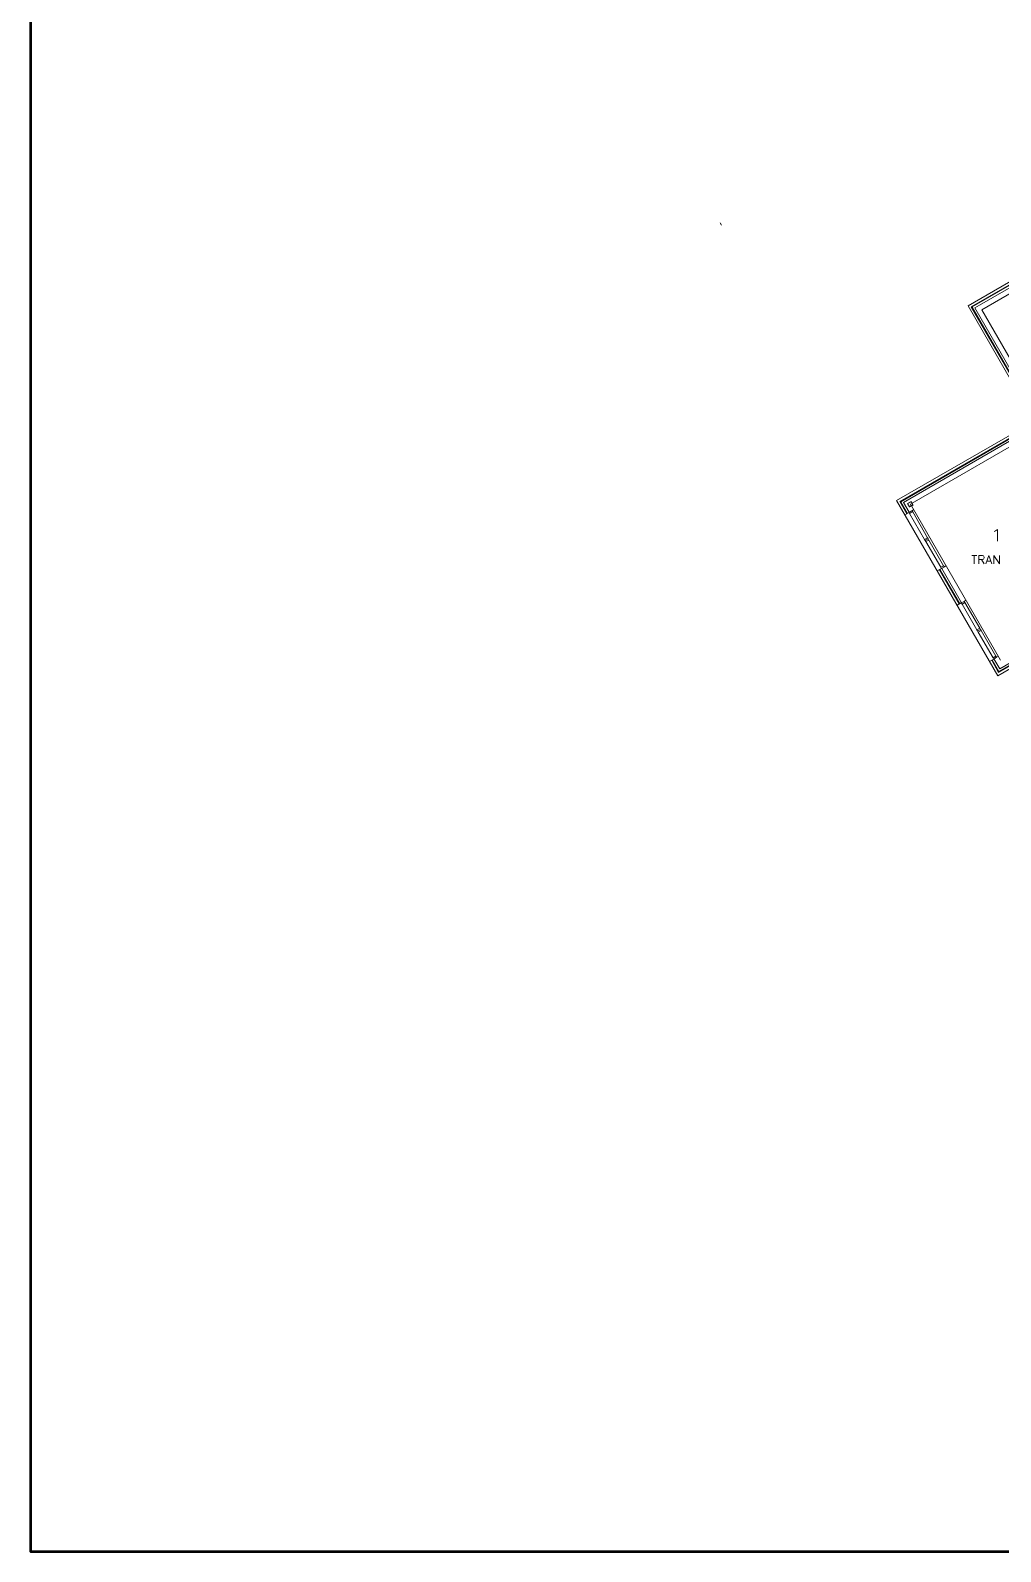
# Model space of a CAD drawing. Header units: millimetres. Extents: x 171 to 6612, y 356 to 4695.
# Drawn here: x 171 to 1611, y 356 to 2614 of the extents above; entities that cross this region are included whole.
import ezdxf

# ---------------------------------------------------------------- set-up
doc = ezdxf.new("R2010")
doc.units = ezdxf.units.MM
for name, color, linetype in [('descriptions', 252, 'Continuous'), ('rooms', 30, 'Continuous'), ('walls', 7, 'Continuous')]:
    doc.layers.add(name, color=color, linetype=linetype)

msp = doc.modelspace()

# ---------------------------------------------------------------- linework, layer by layer
at = {"layer": 'descriptions', "lineweight": 9}
for points in [[(1567.8, 1834.8), (1575.7, 1834.8)], [(1571.7, 1834.8), (1571.7, 1822.8)], [(1578.5, 1822.8), (1578.5, 1834.8), (1583.7, 1834.8), (1585.3, 1834.3), (1586, 1833.6), (1586.5, 1832.4), (1586.5, 1831.3), (1586, 1830.3), (1585.3, 1829.6), (1583.7, 1829.2), (1578.5, 1829.2)], [(1582.5, 1829.2), (1586.5, 1822.8)], [(1588.8, 1822.8), (1593.5, 1834.8), (1597.9, 1822.8)], [(1600.7, 1822.8), (1600.7, 1834.8), (1608.9, 1822.8), (1608.9, 1834.8)], [(1590.4, 1826.8), (1596.3, 1826.8)]]:
    msp.add_lwpolyline(points, dxfattribs=at)
at = {"layer": 'rooms', "lineweight": 9}
msp.add_lwpolyline([(1601.4, 1870.6), (1603.3, 1871.5), (1605.9, 1873.8), (1605.9, 1856.1)], dxfattribs=at)
at = {"layer": 'walls', "lineweight": 50}
msp.add_lwpolyline([(6611.5, 356.4), (6611.7, 4694.6), (171.3, 4694.9), (171.3, 356.6)], close=True, dxfattribs=at)
at = {"layer": 'walls', "color": 11, "lineweight": 5, "true_color": 0xf27172}
msp.add_lwpolyline([(1194.4, 2329), (1196.5, 2325.5)], dxfattribs=at)
at = {"layer": 'walls', "color": 11, "lineweight": 9, "true_color": 0xf27172}
for points in [[(1967, 2180), (1858.5, 2117.3), (1808.2, 2204.6), (1814.1, 2208.1), (1806.6, 2220.7), (1800.7, 2217.5), (1757.9, 2291.8), (1765.9, 2296.5), (1761.7, 2303.8), (1761.4, 2303.5), (1754.2, 2316.2), (1738.5, 2307.3), (1562.4, 2205.5), (1661.1, 2034.5), (1456.4, 1916.6), (1606.6, 1656.5), (1831.4, 1786.3), (1829, 1790.3)], [(1703, 2282.5), (1567.3, 2204.1), (1665.8, 2033.4), (1461.3, 1915.2), (1471.8, 1897)], [(1703.4, 2281.6), (1568.7, 2203.9), (1667.2, 2032.9), (1462.7, 1914.8), (1472.5, 1897.5)], [(1680, 2031.7), (1582.7, 2199.9), (1746, 2294.2)], [(1704.8, 2279), (1579.2, 2206.5), (1572.7, 2202.7), (1671.1, 2032), (1466.7, 1913.8), (1475.1, 1899.1)], [(1479.6, 1912.7), (1674.9, 2025.4), (1733.8, 1923.7), (1734.5, 1923.9)], [(1468.8, 1895.4), (1474.9, 1898.9)], [(1475.8, 1897.2), (1474.9, 1898.9), (1479.1, 1901.4)], [(1497.8, 1858.9), (1502.3, 1861.4), (1503.2, 1859.8), (1499, 1857.2), (1497.8, 1858.9), (1502.3, 1861.4), (1503.2, 1859.8), (1499, 1857.2), (1497.8, 1858.9), (1475.8, 1897.2), (1480.3, 1899.6), (1502.3, 1861.4), (1497.8, 1858.9), (1475.8, 1897.2), (1480.3, 1899.6), (1479.1, 1901.4), (1481.7, 1902.8)], [(1478.2, 1908.7), (1477, 1911), (1479.3, 1912.4)], [(1478.4, 1908.5), (1610.6, 1679.7)], [(1499.9, 1855.6), (1499, 1857.2), (1503.2, 1859.8), (1504.1, 1857.9), (1499.9, 1855.6), (1521.9, 1817.5), (1526.1, 1819.8), (1504.1, 1857.9), (1499.9, 1855.6), (1521.9, 1817.5), (1522.8, 1815.6), (1527.3, 1818.2), (1526.1, 1819.8), (1521.9, 1817.5), (1522.8, 1815.6), (1527.3, 1818.2)], [(1522.8, 1815.6), (1516.8, 1812.1)], [(1519.8, 1814), (1549.3, 1762.7)], [(1520.7, 1814.4), (1550.2, 1763.2)], [(1529.6, 1819.6), (1527.3, 1818.2), (1526.1, 1819.8), (1521.9, 1817.5)], [(1523.3, 1815.8), (1552.8, 1764.8)], [(1597.5, 1679.4), (1607.7, 1661.4), (1829.7, 1789.4)], [(1598.2, 1680.2), (1608.2, 1662.8), (1829.3, 1790.3)], [(1600.7, 1681.6), (1609.4, 1666.8), (1827.6, 1792.9)], [(1546.2, 1761.1), (1552.3, 1764.6), (1556.8, 1766.9), (1559.3, 1768.6)], [(1552.3, 1764.6), (1553.5, 1762.7), (1575.5, 1724.6), (1579.7, 1727.2), (1580.8, 1725.3), (1576.4, 1723), (1580.8, 1725.3), (1581.8, 1723.7), (1577.3, 1721.3)], [(1556.8, 1766.9), (1557.7, 1765.3), (1553.5, 1762.7)], [(1607.3, 1685.3), (1604.7, 1683.9), (1603.8, 1685.5), (1599.6, 1683), (1577.3, 1721.3), (1576.4, 1723), (1575.5, 1724.6)], [(1599.6, 1683), (1600.5, 1681.3), (1594.4, 1677.8)], [(1604.7, 1683.9), (1600.5, 1681.3)]]:
    msp.add_lwpolyline(points, dxfattribs=at)
at = {"layer": 'walls', "color": 11, "lineweight": 0, "true_color": 0xf27172}
for points in [[(1477.9, 1915.2), (1472.8, 1912.2), (1475.8, 1907.1), (1481, 1909.9)], [(1477.9, 1914.8), (1480.5, 1910.1), (1475.8, 1907.3), (1473.2, 1912)]]:
    msp.add_lwpolyline(points, close=True, dxfattribs=at)
at = {"layer": 'walls', "color": 11, "lineweight": 9, "true_color": 0xf27172}
for points in [[(1474.9, 1898.9), (1475.8, 1897.2), (1480.3, 1899.6), (1479.1, 1901.4)], [(1499, 1857.2), (1499.9, 1855.6), (1504.1, 1857.9), (1503.2, 1859.8)], [(1552.3, 1764.6), (1553.5, 1762.7), (1575.5, 1724.6), (1579.7, 1727.2), (1580.8, 1725.3), (1576.4, 1723), (1575.5, 1724.6), (1579.7, 1727.2), (1557.7, 1765.3), (1553.5, 1762.7), (1557.7, 1765.3), (1556.8, 1766.9)], [(1576.4, 1723), (1577.3, 1721.3), (1599.6, 1683), (1603.8, 1685.5), (1604.7, 1683.9), (1600.5, 1681.3), (1599.6, 1683), (1603.8, 1685.5), (1581.8, 1723.7), (1577.3, 1721.3), (1581.8, 1723.7), (1580.8, 1725.3)]]:
    msp.add_lwpolyline(points, close=True, dxfattribs=at)

doc.saveas('drawing.dxf')
